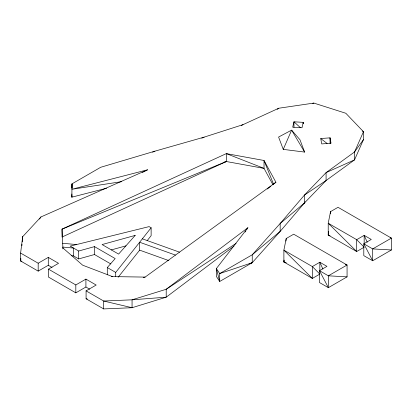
<?xml version="1.0" encoding="UTF-8"?>
<svg xmlns="http://www.w3.org/2000/svg" width="412" height="412" viewBox="0 0 412 412"><rect width="100%" height="100%" fill="white"/><g stroke="black" fill="none" stroke-linecap="round" stroke-linejoin="round"><path stroke-width="0.62" d="M71.894 193.995L71.858 197.173L106.605 188.233M71.961 188.284L72.007 183.845L100.688 167.287L154.907 151.163L204.12 137.145L243.013 124.656L278.78 108.227L313.862 103.077L345.817 113.259L363.461 131.711L363.461 139.611L354.541 159.866L326.083 180.518L304.453 195.072L280.17 223.484L252.242 254.786L219.704 273.573L219.704 281.473L252.242 262.686L280.17 231.384L304.453 202.972L326.083 180.518L326.083 172.613L354.541 151.966L363.461 139.611M71.894 195.963L71.858 197.173L72.007 183.845L72.007 188.099M52.066 267.47L48.286 265.287L38.182 271.117L20.6 260.966L20.821 258.406M21.918 245.624L22.032 244.342M22.248 241.787L22.691 236.673L40.943 216.959L147.558 169.796L71.858 189.268L121.478 181.687M303.139 123.621L303.258 122.359L293.967 121.797L292.705 127.179L301.991 127.741L303.258 122.359L303.258 123.574M319.3 274.407L312.353 278.419L283.889 261.986L284.079 260.085M285.964 241.056L286.216 238.517L293.694 234.201L347.069 265.014L347.069 276.864L328.364 287.664L319.47 282.529L319.47 270.679L326.953 266.358L319.836 262.248L312.353 266.569L283.889 250.136L286.216 238.517M330.048 235.705L328.22 235.092L328.22 223.237L356.684 251.526L356.684 239.671L364.167 235.355L371.284 239.46L363.801 243.78L363.801 255.631L372.695 260.77L391.4 249.971L391.4 238.121L338.025 207.303L330.548 211.624L328.22 223.237L356.684 239.671L364.167 247.205L356.684 251.526L328.22 235.092L328.596 231.287M330.357 213.524L330.548 211.624L330.548 213.493M21.857 261.162L20.6 260.966L20.6 253.066L22.691 236.673L22.691 238.497M20.6 260.966L20.842 259.076M286.325 262.81L283.889 261.986L284.136 260.765M328.22 235.092L328.585 233.254M283.255 149.381L291.608 130.141L299.957 139.74L304.628 152.079L283.255 149.381L278.584 137.042L291.608 130.141L304.628 152.079M305.034 201.828L304.453 202.972L280.17 223.484L280.17 231.384L252.242 254.786L252.242 262.686L249.852 263.608M245.119 232.007L245.815 230.936M246.505 229.865L247.89 227.723L166.206 289.281L132.061 299.818L103.67 301.023L86.082 290.872L86.082 298.772L103.67 308.923L132.061 307.718L166.206 297.181L234.021 246.077M39.537 219.081L40.943 216.959M247.89 227.723L216.382 268.562L216.382 276.462L219.704 281.473L216.382 268.562L219.704 273.573L252.242 262.686M115.715 276.668L115.715 272.414L151.127 227.774L149.113 226.615L70.169 246.118L78.671 251.026L94.497 246.623L115.185 258.566L107.29 267.548L107.29 274.84M118.11 277.297L139.653 250.141L139.653 242.241L175.46 255.09M147.141 240.701L151.127 235.679L151.127 227.774M267.337 188.995L270.869 186.219M272.893 184.633L275.922 182.253L264.025 160.484L226.317 153.614L62.042 229.139L62.042 237.039L226.317 161.519L264.025 168.384L272.868 184.571M143.227 277.523L145.112 277.096L275.922 182.253M277.204 109.298L278.78 108.227M236.071 243.394L166.206 289.281L166.206 297.181L132.061 299.818L132.061 307.718L103.67 301.023L103.67 308.923M20.6 253.066L38.182 263.216L48.286 257.387L58.55 263.314L48.446 269.144L48.446 277.044L75.818 292.844L85.917 287.015L89.703 289.198M48.446 269.144L75.818 284.944L85.917 279.115L96.181 285.042L86.082 290.872M303.345 203.61L304.453 202.972L304.453 195.072L326.083 172.613L354.541 159.866L354.541 151.966L363.461 131.711L362.359 131.052M241.324 125.542L243.013 124.656M142.428 172.448L147.558 169.796M201.777 138.185L204.12 137.145M152.574 152.198L154.907 151.163M312.672 103.515L313.862 103.077M223.886 162.349L226.317 161.519L226.317 153.614L264.025 168.384L264.025 160.484L273.542 184.221M71.647 255.77L73.527 255.94L78.671 258.927L94.497 254.523L110.828 263.953M111.281 249.919L125.99 245.846M225.06 161.777L226.317 161.519L62.042 229.139L62.902 247.962L82.663 265.194L112.502 276.601L145.112 277.096M320.737 138.561L330.063 137.835L331.032 143.196L321.71 143.927L320.737 138.561L327.118 143.469M391.4 249.971L372.695 248.915L363.801 243.78L372.695 260.77L372.695 248.915L391.4 238.121L390.185 237.688M347.069 276.864L328.364 275.813L319.47 270.679L328.364 287.664L328.364 275.813L347.069 265.014L345.251 264.37M62.686 243.281L76.488 244.558M111.235 276.452L112.502 276.601M86.082 298.772L87.344 299.019M142.361 238.826L179.508 252.159M139.653 250.141L168.894 260.636M107.29 267.548L115.715 272.414M300.472 127.72L293.967 121.797L293.967 127.267M319.398 273.656L312.353 266.569L312.353 278.419L283.889 250.136L283.889 261.986M367.216 242.194L364.167 235.355L364.167 243.461M322.884 269.088L319.836 262.248L319.836 270.983M330.481 143.515L330.063 137.835L330.063 143.304M94.497 246.623L94.497 254.523M85.917 279.115L85.917 287.015M78.671 251.026L78.671 258.927M75.818 284.944L75.818 292.844M73.527 255.94L73.527 248.055L62.861 247.082L62.861 248.905M48.286 257.387L48.286 265.287M38.182 263.216L38.182 271.117M135.188 235.401L118.599 254.096L102.088 244.563L135.188 235.401"/></g></svg>
